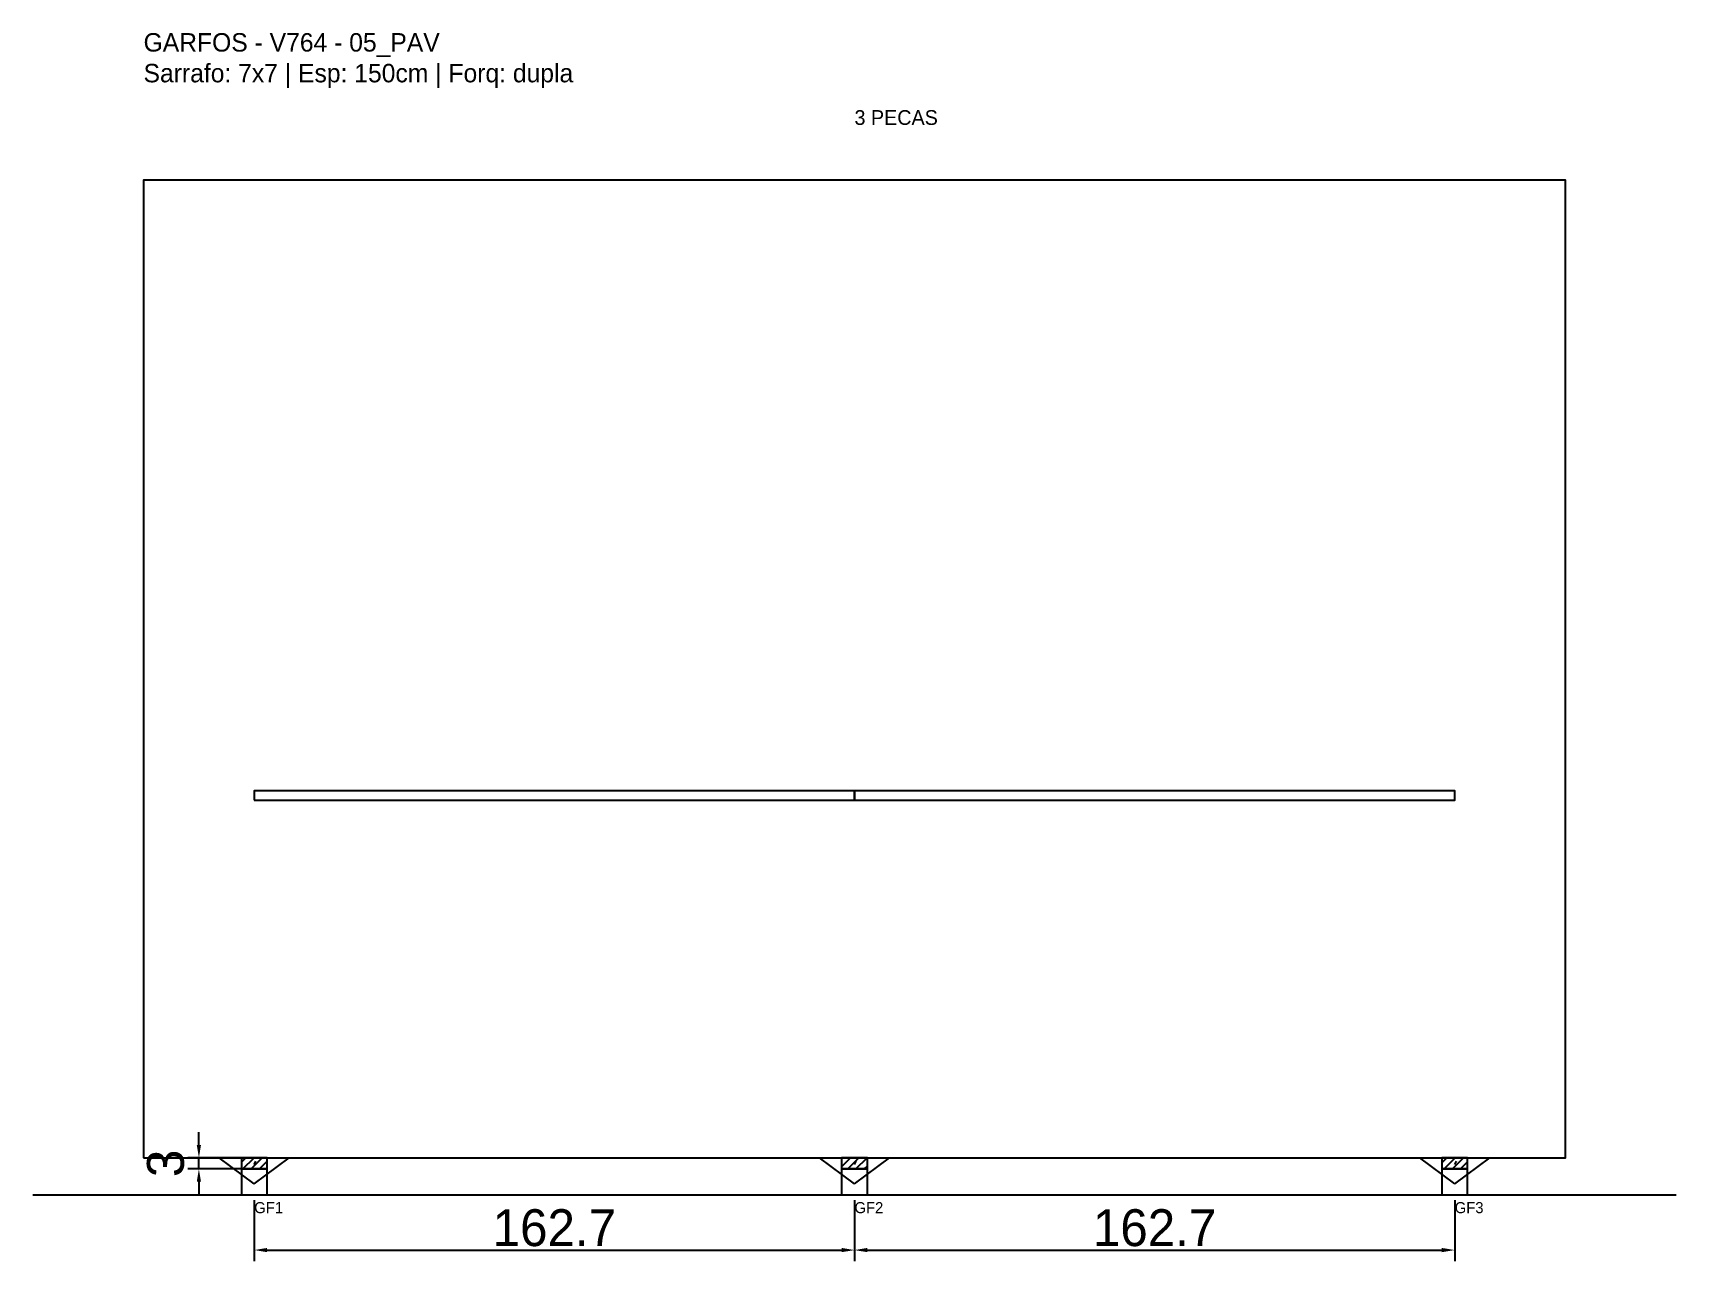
# Model space of a CAD drawing. Header units: metres. Extents: x -30 to 415, y -25 to 308.
import ezdxf

# ---------------------------------------------------------------- set-up
doc = ezdxf.new("R2010")
doc.units = ezdxf.units.M
for name, color, linetype in [('BARRA_ANCORAGEM', 1, 'Continuous'), ('COTA', 241, 'Continuous'), ('GARFOS OK', 3, 'Continuous'), ('NOME DA VIGA', 6, 'Continuous'), ('SARR_7x7', 40, 'Continuous'), ('TIRAS REESCORAMENTO', 252, 'Continuous'), ('VIGAS', 3, 'Continuous')]:
    doc.layers.add(name, color=color, linetype=linetype)
doc.dimstyles.new('EZ DXF', dxfattribs={"dimtxt": 10, "dimasz": 3.5, "dimexe": 3, "dimexo": 1.5, "dimgap": 1, "dimtad": 1, "dimdec": 1, "dimdsep": 46, "dimcen": 2.5, "dimazin": 3, "dimtfac": 1, "dimtmove": 0, "dimatfit": 3})

msp = doc.modelspace()

# ---------------------------------------------------------------- hatches: boundary and pattern name
at = {"layer": 'COTA'}
h = msp.add_hatch(dxfattribs=at)
h.set_pattern_fill('ANSI31', scale=0.5)
h.paths.add_polyline_path([(26.5, 0), (33.5, 0), (33.5, 3), (26.5, 3)])
h = msp.add_hatch(dxfattribs=at)
h.set_pattern_fill('ANSI31', scale=0.5)
h.paths.add_polyline_path([(189.18, 0), (196.18, 0), (196.18, 3), (189.18, 3)])
h = msp.add_hatch(dxfattribs=at)
h.set_pattern_fill('ANSI31', scale=0.5)
h.paths.add_polyline_path([(351.86, 0), (358.86, 0), (358.86, 3), (351.86, 3)])

# ---------------------------------------------------------------- linework, layer by layer
at = {"layer": 'BARRA_ANCORAGEM'}
for p, q in [((30, 1.2), (30.45, 2.1)), ((192.68, 1.2), (193.13, 2.1)), ((355.36, 1.2), (355.81, 2.1))]:
    msp.add_line(p, q, dxfattribs=at)
at = {"layer": 'GARFOS OK'}
for p, q in [((30, -4), (20.5, 3)), ((20.5, 3), (39.5, 3)), ((30, -4), (39.5, 3)), ((192.68, -4), (183.18, 3)), ((183.18, 3), (202.18, 3)), ((192.68, -4), (202.18, 3)), ((355.36, -4), (345.86, 3)), ((345.86, 3), (364.86, 3)), ((355.36, -4), (364.86, 3))]:
    msp.add_line(p, q, dxfattribs=at)
at = {"layer": 'GARFOS OK', "linetype": 'CONTINUOUS'}
msp.add_line((-30, -7), (415.36, -7), dxfattribs=at)
at = {"layer": 'GARFOS OK'}
for points in [[(26.5, 0), (33.5, 0), (33.5, 3), (26.5, 3), (26.5, 0)], [(189.18, 0), (196.18, 0), (196.18, 3), (189.18, 3), (189.18, 0)], [(351.86, 0), (358.86, 0), (358.86, 3), (351.86, 3), (351.86, 0)]]:
    msp.add_lwpolyline(points, dxfattribs=at)
at = {"layer": 'SARR_7x7'}
for points in [[(26.5, -7), (33.5, -7), (33.5, 0), (26.5, 0), (26.5, -7)], [(189.18, -7), (196.18, -7), (196.18, 0), (189.18, 0), (189.18, -7)], [(351.86, -7), (358.86, -7), (358.86, 0), (351.86, 0), (351.86, -7)]]:
    msp.add_lwpolyline(points, dxfattribs=at)
at = {"layer": 'TIRAS REESCORAMENTO'}
for points in [[(30, 100), (192.68, 100), (192.68, 102.5), (30, 102.5), (30, 100)], [(192.68, 100), (355.36, 100), (355.36, 102.5), (192.68, 102.5), (192.68, 100)]]:
    msp.add_lwpolyline(points, dxfattribs=at)
at = {"layer": 'VIGAS'}
msp.add_lwpolyline([(0, 3), (385.36, 3), (385.36, 268), (0, 268), (0, 3)], dxfattribs=at)

# ---------------------------------------------------------------- texts
at = {"layer": 'NOME DA VIGA'}
for s, height, p in [('3 PECAS', 4, (192.68, 283)), ('GF1', 3, (30, -12)), ('GF2', 3, (192.68, -12)), ('GF3', 3, (355.36, -12))]:
    msp.add_text(s, height=height, dxfattribs=at).set_placement(p)
at = {"layer": 'NOME DA VIGA', "insert": (0, 293), "char_height": 5, "attachment_point": 7}
msp.add_mtext('GARFOS - V764 - 05_PAV\\PSarrafo: 7x7 | Esp: 150cm | Forq: dupla', dxfattribs=at)

# ---------------------------------------------------------------- dimensions: what is measured, and where the dimension line sits
at = {"layer": 'COTA'}
msp.add_linear_dim(base=(15, 0), p1=(30, 0), p2=(30, 3), angle=90, dimstyle='EZ DXF', dxfattribs=at).render()
for base, p1, p2 in [((30, -22), (30, -7), (192.68, -7)), ((192.68, -22), (192.68, -7), (355.36, -7))]:
    msp.add_linear_dim(base=base, p1=p1, p2=p2, dimstyle='EZ DXF', dxfattribs=at).render()

doc.saveas('drawing.dxf')
